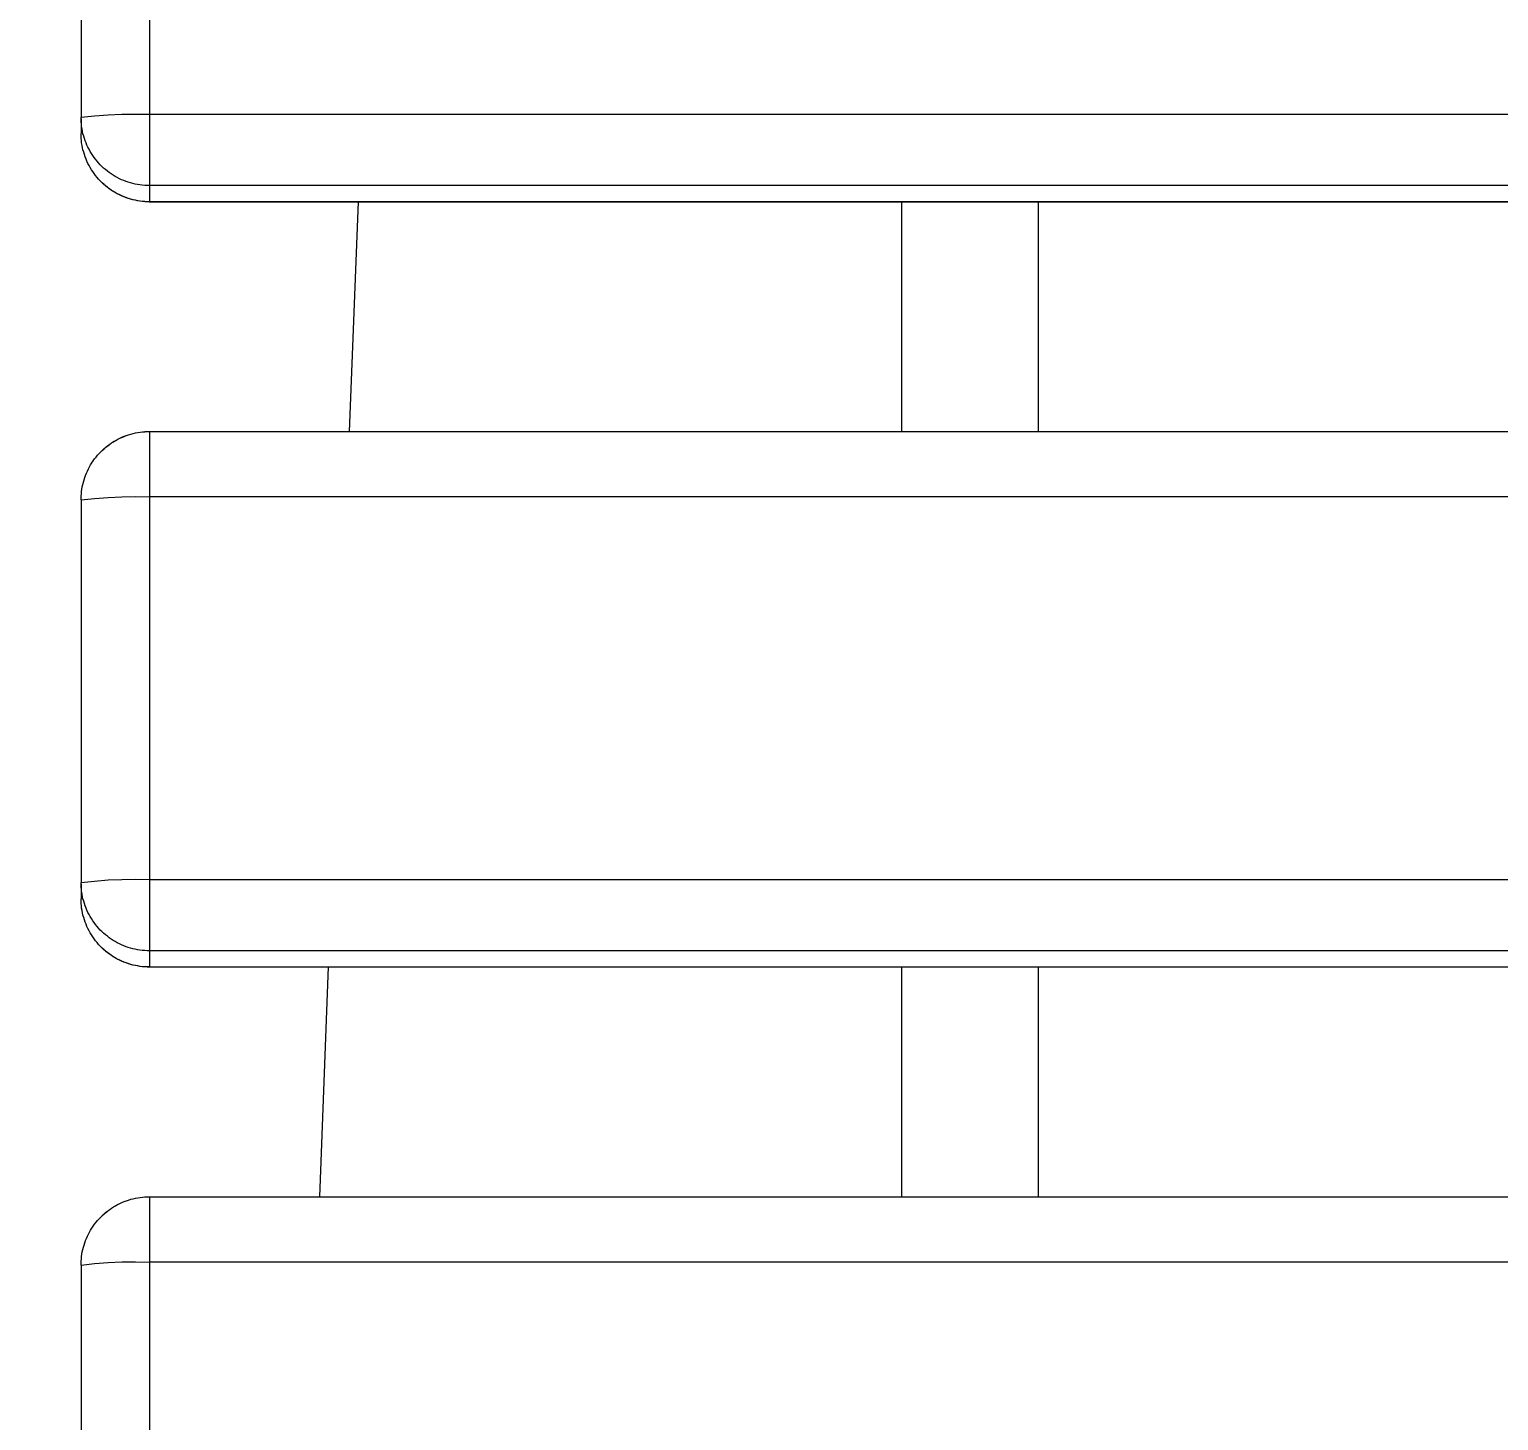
# Model space of a CAD drawing. Header units: millimetres. Extents: x -30 to 4992, y -440 to 3111.
# Drawn here: x 139.2 to 246.6, y 1201.5 to 1303.2 of the extents above; entities that cross this region are included whole.
import ezdxf

# ---------------------------------------------------------------- set-up
doc = ezdxf.new("R2010")
doc.units = ezdxf.units.MM
doc.layers.add('ZANO_R', color=7, linetype='Continuous', lineweight=0)
doc.layers.add('ZANO_W', color=1, linetype='Continuous', lineweight=0)
doc.styles.add('Arial', font='arial.ttf')
doc.styles.get("Standard").update_dxf_attribs({"font": 'ARIALUNI.TTF'})
doc.dimstyles.new('pl i ang', dxfattribs={"dimtxt": 50, "dimasz": 50, "dimexe": 1.25, "dimexo": 0.625, "dimgap": 10, "dimtad": 1, "dimtoh": 1, "dimtxsty": 'Standard', "dimcen": 2.5, "dimclrd": 1, "dimclre": 1, "dimclrt": 1, "dimadec": 0, "dimazin": 0, "dimtfac": 1, "dimtmove": 0, "dimatfit": 3, "dimfxl": 1, "dimarcsym": 1})

# ---------------------------------------------------------------- blocks, each defined once
blk = doc.blocks.new('*D389')
at = {"layer": 'ZANO_W', "color": 1, "lineweight": -2}
for p, q in [((138.02, 2206.3), (16.39, 2206.3)), ((26.39, 2166.3), (26.39, 938.92)), ((138.02, 898.92), (16.39, 898.92))]:
    blk.add_line(p, q, dxfattribs=at)
at = {"layer": 'ZANO_W', "color": 1}
for points in [[(33.05, 2166.3), (19.72, 2166.3), (26.39, 2206.3)], [(19.72, 938.92), (33.05, 938.92), (26.39, 898.92)]]:
    blk.add_solid(points, dxfattribs=at)
at = {"layer": 'ZANO_W', "color": 1, "insert": (-4.05, 1552.61), "char_height": 40, "attachment_point": 5, "rotation": 90, "style": 'Arial'}
blk.add_mtext('1307', dxfattribs=at)

msp = doc.modelspace()

# ---------------------------------------------------------------- linework, layer by layer
at = {"layer": 'ZANO_R'}
for p, q in [((148.02, 1324.93), (148.02, 1296.96)), ((143.02, 1323.53), (143.02, 1296.75)), ((143.02, 1296.74), (144.01, 1296.85)), ((143.02, 1296.57), (143.02, 1296.74)), ((143.02, 1296.63), (143.02, 1295.56)), ((143.03, 1296.4), (143.02, 1296.57)), ((144.01, 1296.85), (145.01, 1296.93)), ((145.01, 1296.93), (146.01, 1296.97)), ((146.01, 1296.97), (147.01, 1296.98)), ((147.01, 1296.98), (148.02, 1296.96)), ((148.02, 1296.96), (1938.02, 1296.96)), ((148.02, 1296.96), (148.02, 1291.75)), ((143.02, 1295.39), (143.02, 1295.56)), ((143.03, 1295.21), (143.02, 1295.39)), ((143.04, 1296.22), (143.03, 1296.4)), ((143.06, 1296.05), (143.04, 1296.22)), ((143.09, 1295.88), (143.06, 1296.05)), ((143.13, 1295.71), (143.09, 1295.88)), ((143.16, 1295.54), (143.13, 1295.71)), ((143.21, 1295.37), (143.16, 1295.54)), ((143.26, 1295.2), (143.21, 1295.37)), ((143.04, 1295.04), (143.03, 1295.21)), ((143.06, 1294.87), (143.04, 1295.04)), ((143.09, 1294.69), (143.06, 1294.87)), ((143.13, 1294.52), (143.09, 1294.69)), ((143.16, 1294.35), (143.13, 1294.52)), ((143.21, 1294.18), (143.16, 1294.35)), ((143.32, 1295.03), (143.26, 1295.2)), ((143.38, 1294.87), (143.32, 1295.03)), ((143.45, 1294.71), (143.38, 1294.87)), ((143.52, 1294.55), (143.45, 1294.71)), ((143.6, 1294.4), (143.52, 1294.55)), ((143.69, 1294.25), (143.6, 1294.4)), ((143.26, 1294.02), (143.21, 1294.18)), ((143.32, 1293.85), (143.26, 1294.02)), ((143.38, 1293.69), (143.32, 1293.85)), ((143.45, 1293.53), (143.38, 1293.69)), ((143.52, 1293.37), (143.45, 1293.53)), ((143.6, 1293.22), (143.52, 1293.37)), ((143.69, 1293.06), (143.6, 1293.22)), ((143.78, 1294.1), (143.69, 1294.25)), ((143.87, 1293.95), (143.78, 1294.1)), ((143.97, 1293.81), (143.87, 1293.95)), ((144.08, 1293.67), (143.97, 1293.81)), ((144.19, 1293.53), (144.08, 1293.67)), ((144.3, 1293.4), (144.19, 1293.53)), ((144.42, 1293.27), (144.3, 1293.4)), ((144.54, 1293.15), (144.42, 1293.27)), ((143.78, 1292.91), (143.69, 1293.06)), ((143.87, 1292.77), (143.78, 1292.91)), ((143.97, 1292.62), (143.87, 1292.77)), ((144.08, 1292.49), (143.97, 1292.62)), ((144.19, 1292.35), (144.08, 1292.49)), ((144.3, 1292.22), (144.19, 1292.35)), ((144.42, 1292.09), (144.3, 1292.22)), ((144.67, 1293.03), (144.54, 1293.15)), ((144.8, 1292.92), (144.67, 1293.03)), ((144.94, 1292.81), (144.8, 1292.92)), ((145.08, 1292.7), (144.94, 1292.81)), ((145.22, 1292.6), (145.08, 1292.7)), ((145.37, 1292.51), (145.22, 1292.6)), ((145.52, 1292.42), (145.37, 1292.51)), ((145.67, 1292.33), (145.52, 1292.42)), ((145.82, 1292.25), (145.67, 1292.33)), ((145.98, 1292.18), (145.82, 1292.25)), ((146.14, 1292.11), (145.98, 1292.18)), ((146.31, 1292.05), (146.14, 1292.11)), ((144.54, 1291.97), (144.42, 1292.09)), ((144.67, 1291.85), (144.54, 1291.97)), ((144.7, 1291.82), (144.57, 1291.94)), ((144.8, 1291.73), (144.67, 1291.85)), ((144.83, 1291.71), (144.7, 1291.82)), ((144.94, 1291.62), (144.8, 1291.73)), ((144.96, 1291.6), (144.83, 1291.71)), ((145.08, 1291.52), (144.94, 1291.62)), ((145.1, 1291.5), (144.96, 1291.6)), ((145.22, 1291.42), (145.08, 1291.52)), ((145.25, 1291.4), (145.1, 1291.5)), ((145.37, 1291.32), (145.22, 1291.42)), ((145.39, 1291.31), (145.25, 1291.4)), ((145.52, 1291.23), (145.37, 1291.32)), ((145.54, 1291.22), (145.39, 1291.31)), ((145.67, 1291.15), (145.52, 1291.23)), ((145.69, 1291.14), (145.54, 1291.22)), ((145.82, 1291.07), (145.67, 1291.15)), ((145.85, 1291.06), (145.69, 1291.14)), ((145.98, 1291), (145.82, 1291.07)), ((146, 1290.99), (145.85, 1291.06)), ((146.47, 1291.99), (146.31, 1292.05)), ((146.64, 1291.94), (146.47, 1291.99)), ((146.81, 1291.9), (146.64, 1291.94)), ((146.98, 1291.86), (146.81, 1291.9)), ((147.15, 1291.82), (146.98, 1291.86)), ((147.32, 1291.8), (147.15, 1291.82)), ((147.49, 1291.78), (147.32, 1291.8)), ((147.67, 1291.76), (147.49, 1291.78)), ((147.84, 1291.75), (147.67, 1291.76)), ((148.02, 1291.75), (147.84, 1291.75)), ((1938.02, 1291.75), (148.02, 1291.75)), ((148.02, 1291.75), (148.02, 1290.57)), ((146.14, 1290.93), (145.98, 1291)), ((146.16, 1290.92), (146, 1290.99)), ((146.31, 1290.87), (146.14, 1290.93)), ((146.32, 1290.86), (146.16, 1290.92)), ((146.47, 1290.81), (146.31, 1290.87)), ((146.49, 1290.8), (146.32, 1290.86)), ((146.64, 1290.76), (146.47, 1290.81)), ((146.65, 1290.75), (146.49, 1290.8)), ((146.81, 1290.71), (146.64, 1290.76)), ((146.82, 1290.71), (146.65, 1290.75)), ((146.98, 1290.67), (146.81, 1290.71)), ((146.99, 1290.67), (146.82, 1290.71)), ((147.15, 1290.64), (146.98, 1290.67)), ((147.16, 1290.64), (146.99, 1290.67)), ((147.32, 1290.61), (147.15, 1290.64)), ((147.33, 1290.61), (147.16, 1290.64)), ((147.49, 1290.59), (147.32, 1290.61)), ((147.5, 1290.59), (147.33, 1290.61)), ((147.67, 1290.58), (147.49, 1290.59)), ((147.67, 1290.57), (147.5, 1290.59)), ((147.84, 1290.57), (147.67, 1290.58)), ((147.84, 1290.56), (147.67, 1290.57)), ((148.02, 1290.57), (147.84, 1290.57)), ((148.02, 1290.56), (147.84, 1290.56)), ((148.02, 1290.57), (1938.02, 1290.57)), ((148.02, 1290.57), (148.02, 1290.56)), ((1938.02, 1290.56), (148.02, 1290.56)), ((163.27, 1290.57), (162.62, 1273.76)), ((203.02, 1273.76), (203.02, 1290.57)), ((213.02, 1273.76), (213.02, 1290.57)), ((144.97, 1272.74), (145.11, 1272.84)), ((144.97, 1272.73), (145.11, 1272.83)), ((145.11, 1272.84), (145.25, 1272.94)), ((145.11, 1272.83), (145.25, 1272.93)), ((145.25, 1272.94), (145.4, 1273.03)), ((145.25, 1272.93), (145.39, 1273.02)), ((145.39, 1273.02), (145.54, 1273.11)), ((145.4, 1273.03), (145.55, 1273.12)), ((145.54, 1273.11), (145.69, 1273.19)), ((145.55, 1273.12), (145.7, 1273.2)), ((145.69, 1273.19), (145.85, 1273.27)), ((145.7, 1273.2), (145.85, 1273.28)), ((145.85, 1273.28), (146.01, 1273.35)), ((145.85, 1273.27), (146, 1273.34)), ((146, 1273.34), (146.16, 1273.41)), ((146.01, 1273.35), (146.17, 1273.42)), ((146.16, 1273.41), (146.32, 1273.47)), ((146.17, 1273.42), (146.33, 1273.48)), ((146.32, 1273.47), (146.49, 1273.53)), ((146.33, 1273.48), (146.49, 1273.53)), ((146.49, 1273.53), (146.65, 1273.58)), ((146.49, 1273.53), (146.66, 1273.58)), ((146.65, 1273.58), (146.82, 1273.62)), ((146.66, 1273.58), (146.82, 1273.62)), ((146.82, 1273.62), (146.99, 1273.66)), ((146.82, 1273.62), (146.99, 1273.66)), ((146.99, 1273.66), (147.16, 1273.7)), ((146.99, 1273.66), (147.16, 1273.69)), ((147.16, 1273.69), (147.33, 1273.72)), ((147.16, 1273.7), (147.33, 1273.72)), ((147.33, 1273.72), (147.5, 1273.74)), ((147.33, 1273.72), (147.5, 1273.74)), ((147.5, 1273.74), (147.67, 1273.76)), ((147.5, 1273.74), (147.67, 1273.75)), ((147.67, 1273.76), (147.84, 1273.77)), ((147.67, 1273.75), (147.84, 1273.76)), ((147.84, 1273.77), (148.02, 1273.77)), ((147.84, 1273.76), (148.02, 1273.76)), ((148.02, 1273.76), (148.02, 1273.77)), ((148.02, 1273.77), (1938.02, 1273.77)), ((148.02, 1273.76), (1938.02, 1273.76)), ((148.02, 1273.76), (148.02, 1268.98)), ((143.91, 1271.62), (144.01, 1271.76)), ((144.01, 1271.76), (144.12, 1271.9)), ((144.12, 1271.9), (144.23, 1272.03)), ((144.23, 1272.03), (144.34, 1272.16)), ((144.34, 1272.16), (144.46, 1272.28)), ((144.46, 1272.28), (144.58, 1272.4)), ((144.57, 1272.39), (144.7, 1272.51)), ((144.58, 1272.4), (144.71, 1272.52)), ((144.7, 1272.51), (144.83, 1272.62)), ((144.71, 1272.52), (144.84, 1272.63)), ((144.83, 1272.62), (144.97, 1272.73)), ((144.84, 1272.63), (144.97, 1272.74)), ((143.35, 1270.56), (143.41, 1270.72)), ((143.41, 1270.72), (143.48, 1270.88)), ((143.48, 1270.88), (143.56, 1271.03)), ((143.56, 1271.03), (143.64, 1271.18)), ((143.64, 1271.18), (143.72, 1271.33)), ((143.72, 1271.33), (143.81, 1271.48)), ((143.81, 1271.48), (143.91, 1271.62)), ((143.06, 1269.39), (143.08, 1269.56)), ((143.08, 1269.56), (143.11, 1269.73)), ((143.11, 1269.73), (143.15, 1269.9)), ((143.15, 1269.9), (143.19, 1270.07)), ((143.19, 1270.07), (143.24, 1270.23)), ((143.24, 1270.23), (143.29, 1270.4)), ((143.29, 1270.4), (143.35, 1270.56)), ((143.02, 1269.05), (143.04, 1269.22)), ((143.02, 1268.88), (143.02, 1269.05)), ((143.02, 1268.77), (143.02, 1268.88)), ((143.02, 1268.77), (144.01, 1268.88)), ((143.02, 1268.77), (143.02, 1267.58)), ((143.04, 1269.22), (143.06, 1269.39)), ((144.01, 1268.88), (145.01, 1268.95)), ((145.01, 1268.95), (146.01, 1269)), ((146.01, 1269), (147.01, 1269.01)), ((147.01, 1269.01), (148.02, 1268.98)), ((1938.02, 1268.98), (148.02, 1268.98)), ((148.02, 1268.98), (148.02, 1241.01)), ((143.02, 1267.58), (143.02, 1240.8)), ((143.02, 1240.79), (144.01, 1240.9)), ((143.02, 1240.62), (143.02, 1240.79)), ((143.02, 1240.68), (143.02, 1239.61)), ((143.03, 1240.45), (143.02, 1240.62)), ((144.01, 1240.9), (145.01, 1240.98)), ((145.01, 1240.98), (146.01, 1241.02)), ((146.01, 1241.02), (147.01, 1241.03)), ((147.01, 1241.03), (148.02, 1241.01)), ((148.02, 1241.01), (1938.02, 1241.01)), ((148.02, 1241.01), (148.02, 1235.8)), ((143.02, 1239.44), (143.02, 1239.61)), ((143.04, 1240.27), (143.03, 1240.45)), ((143.06, 1240.1), (143.04, 1240.27)), ((143.09, 1239.93), (143.06, 1240.1)), ((143.13, 1239.75), (143.09, 1239.93)), ((143.16, 1239.59), (143.13, 1239.75)), ((143.21, 1239.42), (143.16, 1239.59)), ((143.03, 1239.26), (143.02, 1239.44)), ((143.04, 1239.09), (143.03, 1239.26)), ((143.06, 1238.92), (143.04, 1239.09)), ((143.09, 1238.74), (143.06, 1238.92)), ((143.13, 1238.57), (143.09, 1238.74)), ((143.16, 1238.4), (143.13, 1238.57)), ((143.21, 1238.23), (143.16, 1238.4)), ((143.26, 1239.25), (143.21, 1239.42)), ((143.32, 1239.08), (143.26, 1239.25)), ((143.38, 1238.92), (143.32, 1239.08)), ((143.45, 1238.76), (143.38, 1238.92)), ((143.52, 1238.6), (143.45, 1238.76)), ((143.6, 1238.45), (143.52, 1238.6)), ((143.69, 1238.3), (143.6, 1238.45)), ((143.26, 1238.07), (143.21, 1238.23)), ((143.32, 1237.9), (143.26, 1238.07)), ((143.38, 1237.74), (143.32, 1237.9)), ((143.45, 1237.58), (143.38, 1237.74)), ((143.52, 1237.42), (143.45, 1237.58)), ((143.6, 1237.27), (143.52, 1237.42)), ((143.78, 1238.15), (143.69, 1238.3)), ((143.87, 1238), (143.78, 1238.15)), ((143.97, 1237.86), (143.87, 1238)), ((144.08, 1237.72), (143.97, 1237.86)), ((144.19, 1237.58), (144.08, 1237.72)), ((144.3, 1237.45), (144.19, 1237.58)), ((144.42, 1237.32), (144.3, 1237.45)), ((143.69, 1237.11), (143.6, 1237.27)), ((143.78, 1236.96), (143.69, 1237.11)), ((143.87, 1236.82), (143.78, 1236.96)), ((143.97, 1236.67), (143.87, 1236.82)), ((144.08, 1236.54), (143.97, 1236.67)), ((144.19, 1236.4), (144.08, 1236.54)), ((144.3, 1236.27), (144.19, 1236.4)), ((144.42, 1236.14), (144.3, 1236.27)), ((144.54, 1237.2), (144.42, 1237.32)), ((144.67, 1237.08), (144.54, 1237.2)), ((144.8, 1236.97), (144.67, 1237.08)), ((144.94, 1236.86), (144.8, 1236.97)), ((145.08, 1236.75), (144.94, 1236.86)), ((145.22, 1236.65), (145.08, 1236.75)), ((145.37, 1236.56), (145.22, 1236.65)), ((145.52, 1236.47), (145.37, 1236.56)), ((145.67, 1236.38), (145.52, 1236.47)), ((145.82, 1236.3), (145.67, 1236.38)), ((145.98, 1236.23), (145.82, 1236.3)), ((144.54, 1236.02), (144.42, 1236.14)), ((144.67, 1235.9), (144.54, 1236.02)), ((144.7, 1235.87), (144.57, 1235.99)), ((144.8, 1235.78), (144.67, 1235.9)), ((144.83, 1235.76), (144.7, 1235.87)), ((144.94, 1235.67), (144.8, 1235.78)), ((144.96, 1235.65), (144.83, 1235.76)), ((145.08, 1235.57), (144.94, 1235.67)), ((145.1, 1235.55), (144.96, 1235.65)), ((145.22, 1235.47), (145.08, 1235.57)), ((145.25, 1235.45), (145.1, 1235.55)), ((145.37, 1235.37), (145.22, 1235.47)), ((145.39, 1235.36), (145.25, 1235.45)), ((145.52, 1235.28), (145.37, 1235.37)), ((145.54, 1235.27), (145.39, 1235.36)), ((145.67, 1235.2), (145.52, 1235.28)), ((145.69, 1235.19), (145.54, 1235.27)), ((145.82, 1235.12), (145.67, 1235.2)), ((145.85, 1235.11), (145.69, 1235.19)), ((146.14, 1236.16), (145.98, 1236.23)), ((146.31, 1236.1), (146.14, 1236.16)), ((146.47, 1236.04), (146.31, 1236.1)), ((146.64, 1235.99), (146.47, 1236.04)), ((146.81, 1235.95), (146.64, 1235.99)), ((146.98, 1235.91), (146.81, 1235.95)), ((147.15, 1235.87), (146.98, 1235.91)), ((147.32, 1235.85), (147.15, 1235.87)), ((147.49, 1235.83), (147.32, 1235.85)), ((147.67, 1235.81), (147.49, 1235.83)), ((147.84, 1235.8), (147.67, 1235.81)), ((148.02, 1235.8), (147.84, 1235.8)), ((1938.02, 1235.8), (148.02, 1235.8)), ((148.02, 1235.8), (148.02, 1234.62)), ((145.98, 1235.05), (145.82, 1235.12)), ((146, 1235.04), (145.85, 1235.11)), ((146.14, 1234.98), (145.98, 1235.05)), ((146.16, 1234.97), (146, 1235.04)), ((146.31, 1234.92), (146.14, 1234.98)), ((146.32, 1234.91), (146.16, 1234.97)), ((146.47, 1234.86), (146.31, 1234.92)), ((146.49, 1234.85), (146.32, 1234.91)), ((146.64, 1234.81), (146.47, 1234.86)), ((146.65, 1234.8), (146.49, 1234.85)), ((146.81, 1234.76), (146.64, 1234.81)), ((146.82, 1234.76), (146.65, 1234.8)), ((146.98, 1234.72), (146.81, 1234.76)), ((146.99, 1234.72), (146.82, 1234.76)), ((147.15, 1234.69), (146.98, 1234.72)), ((147.16, 1234.69), (146.99, 1234.72)), ((147.32, 1234.66), (147.15, 1234.69)), ((147.33, 1234.66), (147.16, 1234.69)), ((147.49, 1234.64), (147.32, 1234.66)), ((147.5, 1234.64), (147.33, 1234.66)), ((147.67, 1234.63), (147.49, 1234.64)), ((147.67, 1234.62), (147.5, 1234.64)), ((147.84, 1234.62), (147.67, 1234.63)), ((147.84, 1234.61), (147.67, 1234.62)), ((148.02, 1234.62), (147.84, 1234.62)), ((148.02, 1234.61), (147.84, 1234.61)), ((148.02, 1234.62), (1938.02, 1234.62)), ((148.02, 1234.62), (148.02, 1234.61)), ((1938.02, 1234.61), (148.02, 1234.61)), ((161.09, 1234.62), (160.44, 1217.81)), ((203.02, 1217.81), (203.02, 1234.62)), ((213.02, 1217.81), (213.02, 1234.62)), ((145.11, 1216.89), (145.25, 1216.99)), ((145.11, 1216.88), (145.25, 1216.98)), ((145.25, 1216.99), (145.4, 1217.08)), ((145.25, 1216.98), (145.39, 1217.07)), ((145.39, 1217.07), (145.54, 1217.16)), ((145.4, 1217.08), (145.55, 1217.17)), ((145.54, 1217.16), (145.69, 1217.24)), ((145.55, 1217.17), (145.7, 1217.25)), ((145.69, 1217.24), (145.85, 1217.32)), ((145.7, 1217.25), (145.85, 1217.33)), ((145.85, 1217.33), (146.01, 1217.4)), ((145.85, 1217.32), (146, 1217.39)), ((146, 1217.39), (146.16, 1217.46)), ((146.01, 1217.4), (146.17, 1217.47)), ((146.16, 1217.46), (146.32, 1217.52)), ((146.17, 1217.47), (146.33, 1217.53)), ((146.32, 1217.52), (146.49, 1217.58)), ((146.33, 1217.53), (146.49, 1217.58)), ((146.49, 1217.58), (146.65, 1217.63)), ((146.49, 1217.58), (146.66, 1217.63)), ((146.65, 1217.63), (146.82, 1217.67)), ((146.66, 1217.63), (146.82, 1217.67)), ((146.82, 1217.67), (146.99, 1217.71)), ((146.82, 1217.67), (146.99, 1217.71)), ((146.99, 1217.71), (147.16, 1217.75)), ((146.99, 1217.71), (147.16, 1217.74)), ((147.16, 1217.74), (147.33, 1217.77)), ((147.16, 1217.75), (147.33, 1217.77)), ((147.33, 1217.77), (147.5, 1217.79)), ((147.33, 1217.77), (147.5, 1217.79)), ((147.5, 1217.79), (147.67, 1217.81)), ((147.5, 1217.79), (147.67, 1217.8)), ((147.67, 1217.81), (147.84, 1217.82)), ((147.67, 1217.8), (147.84, 1217.81)), ((147.84, 1217.82), (148.02, 1217.82)), ((147.84, 1217.81), (148.02, 1217.81)), ((148.02, 1217.81), (148.02, 1217.82)), ((148.02, 1217.82), (1938.02, 1217.82)), ((148.02, 1217.81), (1938.02, 1217.81)), ((148.02, 1217.81), (148.02, 1213.03)), ((144.01, 1215.81), (144.12, 1215.95)), ((144.12, 1215.95), (144.23, 1216.08)), ((144.23, 1216.08), (144.34, 1216.21)), ((144.34, 1216.21), (144.46, 1216.33)), ((144.46, 1216.33), (144.58, 1216.45)), ((144.57, 1216.44), (144.7, 1216.56)), ((144.58, 1216.45), (144.71, 1216.57)), ((144.7, 1216.56), (144.83, 1216.67)), ((144.71, 1216.57), (144.84, 1216.68)), ((144.83, 1216.67), (144.97, 1216.78)), ((144.84, 1216.68), (144.97, 1216.79)), ((144.97, 1216.79), (145.11, 1216.89)), ((144.97, 1216.78), (145.11, 1216.88)), ((143.41, 1214.77), (143.48, 1214.93)), ((143.48, 1214.93), (143.56, 1215.08)), ((143.56, 1215.08), (143.64, 1215.23)), ((143.64, 1215.23), (143.72, 1215.38)), ((143.72, 1215.38), (143.81, 1215.53)), ((143.81, 1215.53), (143.91, 1215.67)), ((143.91, 1215.67), (144.01, 1215.81)), ((143.08, 1213.61), (143.11, 1213.78)), ((143.11, 1213.78), (143.15, 1213.95)), ((143.15, 1213.95), (143.19, 1214.12)), ((143.19, 1214.12), (143.24, 1214.28)), ((143.24, 1214.28), (143.29, 1214.45)), ((143.29, 1214.45), (143.35, 1214.61)), ((143.35, 1214.61), (143.41, 1214.77)), ((143.02, 1213.1), (143.04, 1213.27)), ((143.02, 1212.93), (143.02, 1213.1)), ((143.02, 1212.82), (143.02, 1212.93)), ((143.02, 1212.82), (144.01, 1212.93)), ((143.02, 1212.82), (143.02, 1211.63)), ((143.04, 1213.27), (143.06, 1213.44)), ((143.06, 1213.44), (143.08, 1213.61)), ((144.01, 1212.93), (145.01, 1213)), ((145.01, 1213), (146.01, 1213.05)), ((146.01, 1213.05), (147.01, 1213.06)), ((147.01, 1213.06), (148.02, 1213.03)), ((1938.02, 1213.03), (148.02, 1213.03)), ((148.02, 1213.03), (148.02, 1185.06)), ((143.02, 1211.63), (143.02, 1184.85))]:
    msp.add_line(p, q, dxfattribs=at)

# ---------------------------------------------------------------- dimensions: what is measured, and where the dimension line sits
at = {"layer": 'ZANO_W'}
dim = msp.add_linear_dim(base=(26.39, 898.92), p1=(148.02, 2206.3), p2=(148.02, 898.92), angle=90, dimstyle='pl i ang', override={"dimtxt": 40, "dimasz": 40, "dimexe": 10, "dimexo": 10, "dimtoh": 0, "dimdec": 0, "dimtxsty": 'Arial', "dimtdec": 0, "dimtmove": 1}, dxfattribs=at)
dim.commit()
dim.dimension.update_dxf_attribs({"geometry": '*D389', "text_midpoint": (-4.05, 1552.61)})

doc.saveas('drawing.dxf')
